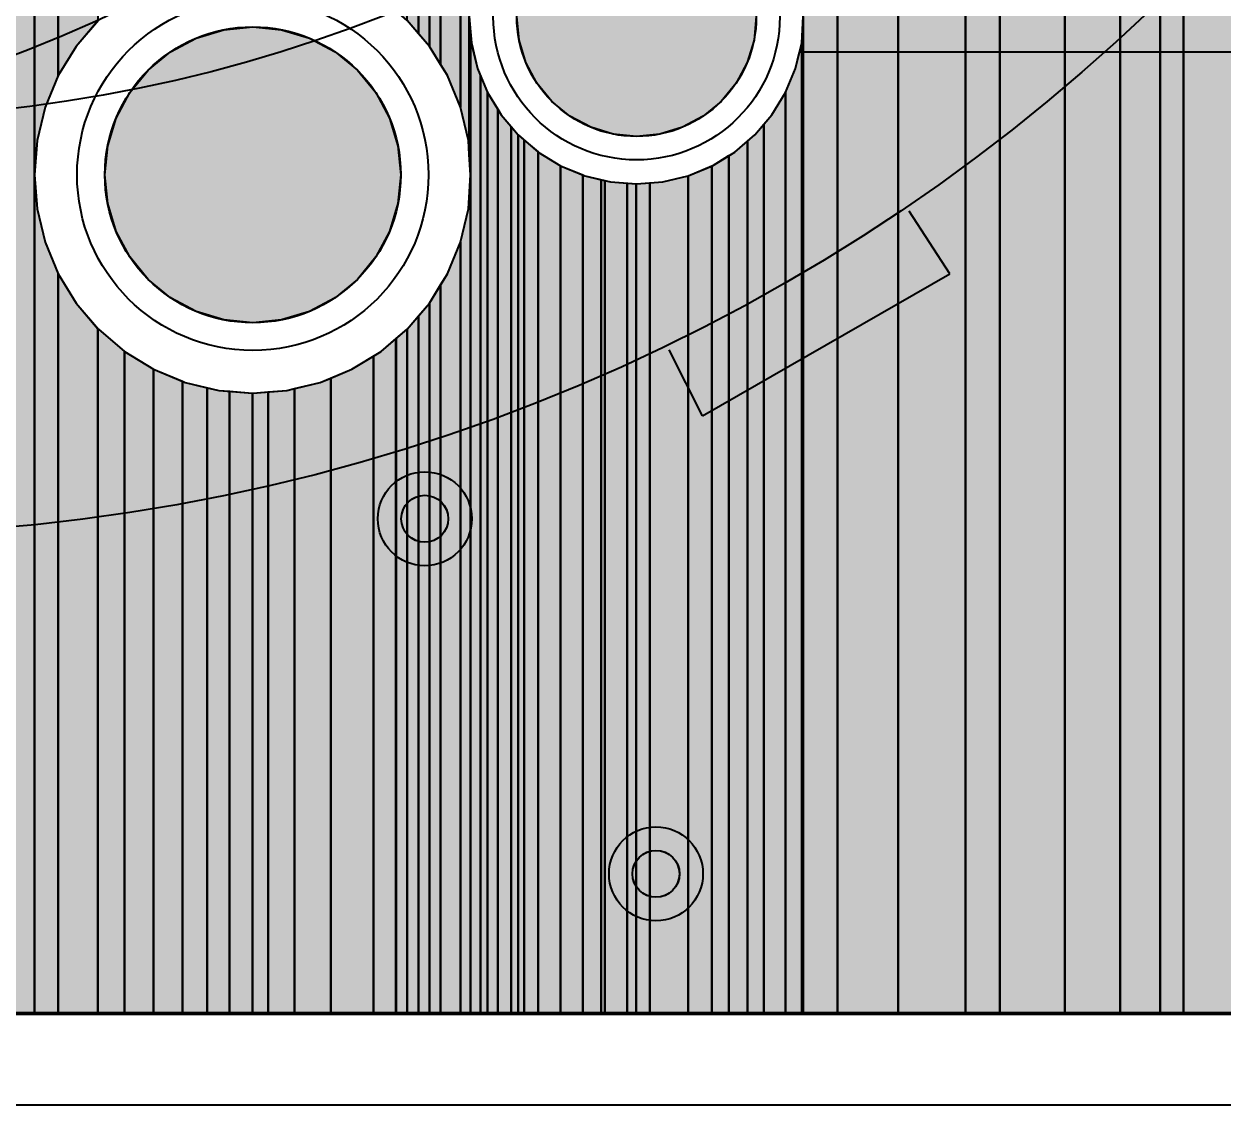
# Model space of a CAD drawing. Header units: millimetres. Extents: x 2 to 110, y 3 to 56.
# Drawn here: x 27.77 to 40.75, y 2.56 to 14.25 of the extents above; entities that cross this region are included whole.
import ezdxf

# ---------------------------------------------------------------- set-up
doc = ezdxf.new("R2010")
doc.units = ezdxf.units.MM
for name, color, linetype in [('bottom_copper', 7, 'Continuous'), ('bottom_silk', 7, 'Continuous'), ('drill_plated', 7, 'Continuous'), ('outline', 7, 'Continuous'), ('top_copper', 7, 'Continuous'), ('top_silk', 7, 'Continuous')]:
    doc.layers.add(name, color=color, linetype=linetype)

# ---------------------------------------------------------------- blocks, each defined once
blk = doc.blocks.new('Block36320')
at = {"layer": 'bottom_copper', "lineweight": 40}
for points in [[(2.862, 0), (1.985, 0), (1.985, 51.435), (2.862, 51.435), (2.862, 0)], [(1.985, 0), (1.734, 0), (1.734, 36.778), (1.876, 37.12), (1.963, 37.481), (1.985, 37.85), (1.985, 0)], [(1.734, 0), (1.3, 0), (1.3, 36.18), (1.541, 36.462), (1.734, 36.778), (1.734, 0)], [(1.3, 0), (0.703, 0), (0.703, 35.746), (1.019, 35.94), (1.3, 36.18), (1.3, 0)], [(0.703, 0), (0, 0), (0, 35.518), (0.36, 35.604), (0.703, 35.746), (0.703, 0)], [(0, 0), (-0.373, 0), (-0.373, 35.489), (-0.369, 35.489), (0, 35.518), (0, 0)]]:
    blk.add_hatch(color=7, dxfattribs=at).paths.add_polyline_path(points, flags=0)
at = {"layer": 'bottom_copper', "color": 7, "lineweight": 40}
for points in [[(2.862, 0), (1.985, 0), (1.985, 51.435), (2.862, 51.435), (2.862, 0)], [(1.985, 0), (1.734, 0), (1.734, 36.778), (1.876, 37.12), (1.963, 37.481), (1.985, 37.85), (1.985, 0)], [(1.734, 0), (1.3, 0), (1.3, 36.18), (1.541, 36.462), (1.734, 36.778), (1.734, 0)], [(1.3, 0), (0.703, 0), (0.703, 35.746), (1.019, 35.94), (1.3, 36.18), (1.3, 0)], [(0.703, 0), (0, 0), (0, 35.518), (0.36, 35.604), (0.703, 35.746), (0.703, 0)], [(0, 0), (-0.373, 0), (-0.373, 35.489), (-0.369, 35.489), (0, 35.518), (0, 0)]]:
    blk.add_lwpolyline(points, close=True, dxfattribs=at)
blk = doc.blocks.new('Block36907')
at = {"layer": 'bottom_copper', "lineweight": 40}
for points in [[(2.029, 0), (1.66, 0), (1.66, 36.282), (1.747, 36.18), (2.029, 35.94), (2.029, 0)], [(2.687, 0), (2.029, 0), (2.029, 35.94), (2.345, 35.746), (2.687, 35.604), (2.687, 0)], [(3.413, 0), (2.687, 0), (2.687, 35.604), (3.047, 35.518), (3.413, 35.489), (3.413, 0)], [(1.66, 0), (1.644, 0), (1.644, 10.507), (1.66, 10.79), (1.66, 0)], [(1.644, 0), (1.469, 0), (1.469, 9.969), (1.577, 10.231), (1.644, 10.507), (1.644, 0)], [(1.469, 0), (1.235, 0), (1.235, 9.627), (1.32, 9.727), (1.469, 9.969), (1.469, 0)], [(1.235, 0), (1.056, 0), (1.056, 9.442), (1.136, 9.511), (1.235, 9.627), (1.235, 0)], [(1.056, 0), (0.856, 0), (0.856, 9.287), (0.92, 9.326), (1.056, 9.442), (1.056, 0)], [(0.856, 0), (0.67, 0), (0.67, 9.175), (0.678, 9.178), (0.856, 9.287), (0.856, 0)], [(0.67, 0), (0.416, 0), (0.416, 9.07), (0.67, 9.175), (0.67, 0)], [(0, 0), (-0.146, 0), (-0.146, 8.981), (-0.143, 8.981), (0, 8.992), (0, 0)], [(0.416, 0), (0, 0), (0, 8.992), (0.14, 9.003), (0.416, 9.07), (0.416, 0)]]:
    blk.add_hatch(color=7, dxfattribs=at).paths.add_polyline_path(points, flags=0)
at = {"layer": 'bottom_copper', "color": 7, "lineweight": 40}
for points in [[(2.029, 0), (1.66, 0), (1.66, 36.282), (1.747, 36.18), (2.029, 35.94), (2.029, 0)], [(2.687, 0), (2.029, 0), (2.029, 35.94), (2.345, 35.746), (2.687, 35.604), (2.687, 0)], [(3.413, 0), (2.687, 0), (2.687, 35.604), (3.047, 35.518), (3.413, 35.489), (3.413, 0)], [(1.66, 0), (1.644, 0), (1.644, 10.507), (1.66, 10.79), (1.66, 0)], [(1.644, 0), (1.469, 0), (1.469, 9.969), (1.577, 10.231), (1.644, 10.507), (1.644, 0)], [(1.469, 0), (1.235, 0), (1.235, 9.627), (1.32, 9.727), (1.469, 9.969), (1.469, 0)], [(1.235, 0), (1.056, 0), (1.056, 9.442), (1.136, 9.511), (1.235, 9.627), (1.235, 0)], [(1.056, 0), (0.856, 0), (0.856, 9.287), (0.92, 9.326), (1.056, 9.442), (1.056, 0)], [(0.856, 0), (0.67, 0), (0.67, 9.175), (0.678, 9.178), (0.856, 9.287), (0.856, 0)], [(0.67, 0), (0.416, 0), (0.416, 9.07), (0.67, 9.175), (0.67, 0)], [(0, 0), (-0.146, 0), (-0.146, 8.981), (-0.143, 8.981), (0, 8.992), (0, 0)], [(0.416, 0), (0, 0), (0, 8.992), (0.14, 9.003), (0.416, 9.07), (0.416, 0)]]:
    blk.add_lwpolyline(points, close=True, dxfattribs=at)
blk = doc.blocks.new('Block37768')
at = {"layer": 'bottom_copper', "lineweight": 40}
for points in [[(0.576, 9.81), (0.434, 10.152), (0.241, 10.468), (0.241, 18.183), (0.361, 18.212), (0.576, 18.301), (0.576, 9.81)], [(0.671, 9.3), (0.663, 9.449), (0.576, 9.81), (0.576, 18.301), (0.586, 18.305), (0.671, 18.358), (0.671, 9.3)], [(0.241, 10.468), (0, 10.75), (0, 18.145), (0.123, 18.155), (0.241, 18.183), (0.241, 10.468)], [(0.684, 9.08), (0.671, 9.3), (0.671, 10.79), (0.684, 10.625), (0.684, 9.08)], [(0.794, 0), (0.684, 0), (0.684, 10.625), (0.694, 10.507), (0.76, 10.231), (0.794, 10.149), (0.794, 0)], [(0.979, 0), (0.794, 0), (0.794, 10.149), (0.869, 9.969), (0.979, 9.788), (0.979, 0)], [(1.123, 0), (0.979, 0), (0.979, 9.788), (1.017, 9.727), (1.123, 9.603), (1.123, 0)], [(1.265, 0), (1.123, 0), (1.123, 9.603), (1.201, 9.511), (1.265, 9.456), (1.265, 0)], [(1.415, 0), (1.265, 0), (1.265, 9.456), (1.415, 9.328), (1.415, 0)], [(1.659, 0), (1.415, 0), (1.415, 9.328), (1.417, 9.326), (1.659, 9.178), (1.659, 0)], [(1.9, 0), (1.659, 0), (1.659, 9.178), (1.9, 9.078), (1.9, 0)], [(0.684, 0), (0.576, 0), (0.576, 8.35), (0.663, 8.711), (0.684, 9.08), (0.684, 0)], [(2.137, 0), (1.9, 0), (1.9, 9.078), (1.921, 9.07), (2.137, 9.018), (2.137, 0)], [(2.38, 0), (2.137, 0), (2.137, 9.018), (2.197, 9.003), (2.38, 8.989), (2.38, 0)], [(2.477, 0), (2.38, 0), (2.38, 8.989), (2.477, 8.981), (2.477, 0)], [(0.576, 0), (0.241, 0), (0.241, 7.692), (0.434, 8.008), (0.576, 8.35), (0.576, 0)], [(0.241, 0), (0, 0), (0, 7.41), (0.241, 7.692), (0.241, 0)], [(0, 0), (-0.122, 0), (-0.122, 7.306), (0, 7.41), (0, 0)]]:
    blk.add_hatch(color=7, dxfattribs=at).paths.add_polyline_path(points, flags=0)
at = {"layer": 'bottom_copper', "color": 7, "lineweight": 40}
for points in [[(0.576, 9.81), (0.434, 10.152), (0.241, 10.468), (0.241, 18.183), (0.361, 18.212), (0.576, 18.301), (0.576, 9.81)], [(0.671, 9.3), (0.663, 9.449), (0.576, 9.81), (0.576, 18.301), (0.586, 18.305), (0.671, 18.358), (0.671, 9.3)], [(0.241, 10.468), (0, 10.75), (0, 18.145), (0.123, 18.155), (0.241, 18.183), (0.241, 10.468)], [(0.684, 9.08), (0.671, 9.3), (0.671, 10.79), (0.684, 10.625), (0.684, 9.08)], [(0.794, 0), (0.684, 0), (0.684, 10.625), (0.694, 10.507), (0.76, 10.231), (0.794, 10.149), (0.794, 0)], [(0.979, 0), (0.794, 0), (0.794, 10.149), (0.869, 9.969), (0.979, 9.788), (0.979, 0)], [(1.123, 0), (0.979, 0), (0.979, 9.788), (1.017, 9.727), (1.123, 9.603), (1.123, 0)], [(1.265, 0), (1.123, 0), (1.123, 9.603), (1.201, 9.511), (1.265, 9.456), (1.265, 0)], [(1.415, 0), (1.265, 0), (1.265, 9.456), (1.415, 9.328), (1.415, 0)], [(1.659, 0), (1.415, 0), (1.415, 9.328), (1.417, 9.326), (1.659, 9.178), (1.659, 0)], [(1.9, 0), (1.659, 0), (1.659, 9.178), (1.9, 9.078), (1.9, 0)], [(0.684, 0), (0.576, 0), (0.576, 8.35), (0.663, 8.711), (0.684, 9.08), (0.684, 0)], [(2.137, 0), (1.9, 0), (1.9, 9.078), (1.921, 9.07), (2.137, 9.018), (2.137, 0)], [(2.38, 0), (2.137, 0), (2.137, 9.018), (2.197, 9.003), (2.38, 8.989), (2.38, 0)], [(2.477, 0), (2.38, 0), (2.38, 8.989), (2.477, 8.981), (2.477, 0)], [(0.576, 0), (0.241, 0), (0.241, 7.692), (0.434, 8.008), (0.576, 8.35), (0.576, 0)], [(0.241, 0), (0, 0), (0, 7.41), (0.241, 7.692), (0.241, 0)], [(0, 0), (-0.122, 0), (-0.122, 7.306), (0, 7.41), (0, 0)]]:
    blk.add_lwpolyline(points, close=True, dxfattribs=at)
blk = doc.blocks.new('Block38688')
at = {"layer": 'bottom_copper', "lineweight": 40}
for points in [[(5.764, 0), (5.538, 0), (5.538, 23.95), (5.764, 23.856), (5.764, 0)], [(6.021, 10.152), (5.879, 9.81), (5.793, 9.449), (5.764, 9.08), (5.764, 23.856), (5.83, 23.829), (6.021, 23.783), (6.021, 10.152)], [(6.448, 10.741), (6.215, 10.468), (6.021, 10.152), (6.021, 23.783), (6.137, 23.756), (6.448, 23.731), (6.448, 10.741)], [(6.021, 0), (5.764, 0), (5.764, 9.08), (5.793, 8.711), (5.879, 8.35), (6.021, 8.008), (6.021, 0)], [(6.448, 0), (6.021, 0), (6.021, 8.008), (6.215, 7.692), (6.448, 7.419), (6.448, 0)]]:
    blk.add_hatch(color=7, dxfattribs=at).paths.add_polyline_path(points, flags=0)
at = {"layer": 'bottom_copper', "color": 7, "lineweight": 40}
for points in [[(5.764, 0), (5.538, 0), (5.538, 23.95), (5.764, 23.856), (5.764, 0)], [(6.021, 10.152), (5.879, 9.81), (5.793, 9.449), (5.764, 9.08), (5.764, 23.856), (5.83, 23.829), (6.021, 23.783), (6.021, 10.152)], [(6.448, 10.741), (6.215, 10.468), (6.021, 10.152), (6.021, 23.783), (6.137, 23.756), (6.448, 23.731), (6.448, 10.741)], [(6.021, 0), (5.764, 0), (5.764, 9.08), (5.793, 8.711), (5.879, 8.35), (6.021, 8.008), (6.021, 0)], [(6.448, 0), (6.021, 0), (6.021, 8.008), (6.215, 7.692), (6.448, 7.419), (6.448, 0)]]:
    blk.add_lwpolyline(points, close=True, dxfattribs=at)
blk = doc.blocks.new('Block116979')
at = {"layer": 'top_copper', "lineweight": 40}
for points in [[(0, 0), (-5.4953, 0), (-5.4953, 10.393), (0, 10.393), (0, 0)], [(0.1459, 6.4393), (0.0833, 6.337), (0.0374, 6.2262), (0.0094, 6.1096), (0, 5.99), (0, 10.393), (0.1459, 10.393), (0.1459, 6.4393)], [(0.4173, 6.671), (0.315, 6.6084), (0.2238, 6.5305), (0.1459, 6.4393), (0.1459, 10.393), (0.4173, 10.393), (0.4173, 6.671)], [(0.6447, 6.7449), (0.5281, 6.7169), (0.4173, 6.671), (0.4173, 10.393), (0.6447, 10.393), (0.6447, 6.7449)], [(0.8839, 6.7449), (0.7643, 6.7544), (0.6447, 6.7449), (0.6447, 10.393), (0.8839, 10.393), (0.8839, 6.7449)], [(1.1113, 6.671), (1.0005, 6.7169), (0.8839, 6.7449), (0.8839, 10.393), (1.1113, 10.393), (1.1113, 6.671)], [(1.3237, 6.5083), (1.3048, 6.5305), (1.2136, 6.6084), (1.1113, 6.671), (1.1113, 10.393), (1.3237, 10.393), (1.3237, 6.5083)], [(1.4287, 6.8699), (1.3983, 6.844), (1.3724, 6.8136), (1.3515, 6.7795), (1.3362, 6.7425), (1.3268, 6.7037), (1.3237, 6.6638), (1.3237, 10.393), (1.4287, 10.393), (1.4287, 6.8699)], [(1.5785, 6.9186), (1.5387, 6.9155), (1.4998, 6.9061), (1.4628, 6.8908), (1.4287, 6.8699), (1.4287, 10.393), (1.5785, 10.393), (1.5785, 6.9186)], [(1.5884, 6.9178), (1.5785, 6.9186), (1.5785, 10.393), (1.5884, 10.393), (1.5884, 6.9178)], [(1.9258, 6.9178), (1.5884, 6.9178), (1.5884, 10.393), (1.9258, 10.393), (1.9258, 6.9178)], [(1.3245, 6.5074), (1.3237, 6.5083), (1.3237, 6.6638), (1.3245, 6.6538), (1.3245, 6.5074)], [(0.1459, 0), (0, 0), (0, 5.99), (0.0094, 5.8704), (0.0374, 5.7538), (0.0833, 5.643), (0.1459, 5.5407), (0.1459, 0)], [(0.4173, 0), (0.1459, 0), (0.1459, 5.5407), (0.2238, 5.4495), (0.315, 5.3716), (0.4173, 5.309), (0.4173, 0)], [(1.3237, 0), (1.1113, 0), (1.1113, 5.309), (1.2136, 5.3716), (1.3048, 5.4495), (1.3237, 5.4717), (1.3237, 0)], [(1.3245, 5.1742), (1.3237, 5.1642), (1.3237, 5.4717), (1.3245, 5.4726), (1.3245, 5.1742)], [(0.6447, 0), (0.4173, 0), (0.4173, 5.309), (0.5281, 5.2631), (0.6447, 5.2351), (0.6447, 0)], [(0.8839, 0), (0.6447, 0), (0.6447, 5.2351), (0.7643, 5.2257), (0.8839, 5.2351), (0.8839, 0)], [(1.1113, 0), (0.8839, 0), (0.8839, 5.2351), (1.0005, 5.2631), (1.1113, 5.309), (1.1113, 0)], [(1.4287, 0), (1.3237, 0), (1.3237, 5.1642), (1.3268, 5.1243), (1.3362, 5.0855), (1.3515, 5.0485), (1.3724, 5.0144), (1.3983, 4.984), (1.4287, 4.9581), (1.4287, 0)], [(1.5785, 0), (1.4287, 0), (1.4287, 4.9581), (1.4628, 4.9372), (1.4998, 4.9219), (1.5386, 4.9125), (1.5785, 4.9094), (1.5785, 0)], [(1.9258, 0), (1.5785, 0), (1.5785, 4.9094), (1.5884, 4.9102), (1.9258, 4.9102), (1.9258, 0)]]:
    blk.add_hatch(color=7, dxfattribs=at).paths.add_polyline_path(points, flags=0)
at = {"layer": 'top_copper', "color": 7, "lineweight": 40}
for points in [[(0, 0), (-5.4953, 0), (-5.4953, 10.393), (0, 10.393), (0, 0)], [(0.1459, 6.4393), (0.0833, 6.337), (0.0374, 6.2262), (0.0094, 6.1096), (0, 5.99), (0, 10.393), (0.1459, 10.393), (0.1459, 6.4393)], [(0.4173, 6.671), (0.315, 6.6084), (0.2238, 6.5305), (0.1459, 6.4393), (0.1459, 10.393), (0.4173, 10.393), (0.4173, 6.671)], [(0.6447, 6.7449), (0.5281, 6.7169), (0.4173, 6.671), (0.4173, 10.393), (0.6447, 10.393), (0.6447, 6.7449)], [(0.8839, 6.7449), (0.7643, 6.7544), (0.6447, 6.7449), (0.6447, 10.393), (0.8839, 10.393), (0.8839, 6.7449)], [(1.1113, 6.671), (1.0005, 6.7169), (0.8839, 6.7449), (0.8839, 10.393), (1.1113, 10.393), (1.1113, 6.671)], [(1.3237, 6.5083), (1.3048, 6.5305), (1.2136, 6.6084), (1.1113, 6.671), (1.1113, 10.393), (1.3237, 10.393), (1.3237, 6.5083)], [(1.4287, 6.8699), (1.3983, 6.844), (1.3724, 6.8136), (1.3515, 6.7795), (1.3362, 6.7425), (1.3268, 6.7037), (1.3237, 6.6638), (1.3237, 10.393), (1.4287, 10.393), (1.4287, 6.8699)], [(1.5785, 6.9186), (1.5387, 6.9155), (1.4998, 6.9061), (1.4628, 6.8908), (1.4287, 6.8699), (1.4287, 10.393), (1.5785, 10.393), (1.5785, 6.9186)], [(1.5884, 6.9178), (1.5785, 6.9186), (1.5785, 10.393), (1.5884, 10.393), (1.5884, 6.9178)], [(1.9258, 6.9178), (1.5884, 6.9178), (1.5884, 10.393), (1.9258, 10.393), (1.9258, 6.9178)], [(1.3245, 6.5074), (1.3237, 6.5083), (1.3237, 6.6638), (1.3245, 6.6538), (1.3245, 6.5074)], [(0.1459, 0), (0, 0), (0, 5.99), (0.0094, 5.8704), (0.0374, 5.7538), (0.0833, 5.643), (0.1459, 5.5407), (0.1459, 0)], [(0.4173, 0), (0.1459, 0), (0.1459, 5.5407), (0.2238, 5.4495), (0.315, 5.3716), (0.4173, 5.309), (0.4173, 0)], [(1.3237, 0), (1.1113, 0), (1.1113, 5.309), (1.2136, 5.3716), (1.3048, 5.4495), (1.3237, 5.4717), (1.3237, 0)], [(1.3245, 5.1742), (1.3237, 5.1642), (1.3237, 5.4717), (1.3245, 5.4726), (1.3245, 5.1742)], [(0.6447, 0), (0.4173, 0), (0.4173, 5.309), (0.5281, 5.2631), (0.6447, 5.2351), (0.6447, 0)], [(0.8839, 0), (0.6447, 0), (0.6447, 5.2351), (0.7643, 5.2257), (0.8839, 5.2351), (0.8839, 0)], [(1.1113, 0), (0.8839, 0), (0.8839, 5.2351), (1.0005, 5.2631), (1.1113, 5.309), (1.1113, 0)], [(1.4287, 0), (1.3237, 0), (1.3237, 5.1642), (1.3268, 5.1243), (1.3362, 5.0855), (1.3515, 5.0485), (1.3724, 5.0144), (1.3983, 4.984), (1.4287, 4.9581), (1.4287, 0)], [(1.5785, 0), (1.4287, 0), (1.4287, 4.9581), (1.4628, 4.9372), (1.4998, 4.9219), (1.5386, 4.9125), (1.5785, 4.9094), (1.5785, 0)], [(1.9258, 0), (1.5785, 0), (1.5785, 4.9094), (1.5884, 4.9102), (1.9258, 4.9102), (1.9258, 0)]]:
    blk.add_lwpolyline(points, close=True, dxfattribs=at)
blk = doc.blocks.new('Block118009')
at = {"layer": 'top_copper', "lineweight": 40}
for points in [[(2.176, 9.284), (2.167, 9.433), (2.081, 9.794), (2.081, 18.285), (2.09, 18.289), (2.176, 18.342), (2.176, 9.284)], [(1.865, 10.256), (1.745, 10.452), (1.628, 10.589), (1.628, 18.139), (1.865, 18.196), (1.865, 10.256)], [(2.081, 9.794), (1.939, 10.136), (1.865, 10.256), (1.865, 18.196), (2.081, 18.285), (2.081, 9.794)], [(1.628, 10.589), (1.504, 10.734), (1.385, 10.836), (1.385, 18.12), (1.628, 18.139), (1.628, 10.589)], [(2.189, 9.064), (2.176, 9.284), (2.176, 10.774), (2.189, 10.609), (2.189, 9.064)], [(2.373, 0), (2.189, 0), (2.189, 10.609), (2.198, 10.491), (2.264, 10.215), (2.373, 9.953), (2.373, 0)], [(7.541, 0), (3.604, 0), (3.604, 9.011), (3.702, 8.987), (3.985, 8.965), (4.268, 8.987), (4.544, 9.054), (4.806, 9.162), (5.048, 9.31), (5.264, 9.495), (5.448, 9.711), (5.597, 9.953), (5.705, 10.215), (5.748, 10.393), (7.541, 10.393), (7.541, 0)], [(2.706, 0), (2.373, 0), (2.373, 9.953), (2.521, 9.711), (2.706, 9.495), (2.706, 0)], [(3.163, 0), (2.706, 0), (2.706, 9.495), (2.922, 9.31), (3.163, 9.162), (3.163, 0)], [(3.604, 0), (3.163, 0), (3.163, 9.162), (3.426, 9.054), (3.604, 9.011), (3.604, 0)], [(2.189, 0), (2.081, 0), (2.081, 8.334), (2.167, 8.695), (2.189, 9.064), (2.189, 0)], [(2.081, 0), (1.865, 0), (1.865, 7.872), (1.939, 7.992), (2.081, 8.334), (2.081, 0)], [(1.865, 0), (1.628, 0), (1.628, 7.539), (1.745, 7.676), (1.865, 7.872), (1.865, 0)], [(1.628, 0), (1.385, 0), (1.385, 7.292), (1.504, 7.394), (1.628, 7.539), (1.628, 0)], [(1.385, 0), (1.142, 0), (1.142, 7.104), (1.223, 7.154), (1.385, 7.292), (1.385, 0)], [(1.142, 0), (0.679, 0), (0.679, 6.866), (0.907, 6.96), (1.142, 7.104), (1.142, 0)], [(0.286, 0), (0, 0), (0, 6.716), (0.204, 6.732), (0.286, 6.751), (0.286, 0)], [(0.679, 0), (0.286, 0), (0.286, 6.751), (0.565, 6.818), (0.679, 6.866), (0.679, 0)], [(0, 0), (-0.169, 0), (-0.169, 6.703), (-0.165, 6.703), (0, 6.716), (0, 0)]]:
    blk.add_hatch(color=7, dxfattribs=at).paths.add_polyline_path(points, flags=0)
at = {"layer": 'top_copper', "color": 7, "lineweight": 40}
for points in [[(2.176, 9.284), (2.167, 9.433), (2.081, 9.794), (2.081, 18.285), (2.09, 18.289), (2.176, 18.342), (2.176, 9.284)], [(1.865, 10.256), (1.745, 10.452), (1.628, 10.589), (1.628, 18.139), (1.865, 18.196), (1.865, 10.256)], [(2.081, 9.794), (1.939, 10.136), (1.865, 10.256), (1.865, 18.196), (2.081, 18.285), (2.081, 9.794)], [(1.628, 10.589), (1.504, 10.734), (1.385, 10.836), (1.385, 18.12), (1.628, 18.139), (1.628, 10.589)], [(2.189, 9.064), (2.176, 9.284), (2.176, 10.774), (2.189, 10.609), (2.189, 9.064)], [(2.373, 0), (2.189, 0), (2.189, 10.609), (2.198, 10.491), (2.264, 10.215), (2.373, 9.953), (2.373, 0)], [(7.541, 0), (3.604, 0), (3.604, 9.011), (3.702, 8.987), (3.985, 8.965), (4.268, 8.987), (4.544, 9.054), (4.806, 9.162), (5.048, 9.31), (5.264, 9.495), (5.448, 9.711), (5.597, 9.953), (5.705, 10.215), (5.748, 10.393), (7.541, 10.393), (7.541, 0)], [(2.706, 0), (2.373, 0), (2.373, 9.953), (2.521, 9.711), (2.706, 9.495), (2.706, 0)], [(3.163, 0), (2.706, 0), (2.706, 9.495), (2.922, 9.31), (3.163, 9.162), (3.163, 0)], [(3.604, 0), (3.163, 0), (3.163, 9.162), (3.426, 9.054), (3.604, 9.011), (3.604, 0)], [(2.189, 0), (2.081, 0), (2.081, 8.334), (2.167, 8.695), (2.189, 9.064), (2.189, 0)], [(2.081, 0), (1.865, 0), (1.865, 7.872), (1.939, 7.992), (2.081, 8.334), (2.081, 0)], [(1.865, 0), (1.628, 0), (1.628, 7.539), (1.745, 7.676), (1.865, 7.872), (1.865, 0)], [(1.628, 0), (1.385, 0), (1.385, 7.292), (1.504, 7.394), (1.628, 7.539), (1.628, 0)], [(1.385, 0), (1.142, 0), (1.142, 7.104), (1.223, 7.154), (1.385, 7.292), (1.385, 0)], [(1.142, 0), (0.679, 0), (0.679, 6.866), (0.907, 6.96), (1.142, 7.104), (1.142, 0)], [(0.286, 0), (0, 0), (0, 6.716), (0.204, 6.732), (0.286, 6.751), (0.286, 0)], [(0.679, 0), (0.286, 0), (0.286, 6.751), (0.565, 6.818), (0.679, 6.866), (0.679, 0)], [(0, 0), (-0.169, 0), (-0.169, 6.703), (-0.165, 6.703), (0, 6.716), (0, 0)]]:
    blk.add_lwpolyline(points, close=True, dxfattribs=at)
blk = doc.blocks.new('Block120121')
at = {"layer": 'top_copper', "lineweight": 40}
for points in [[(10.346, 0), (10.12, 0), (10.12, 19.293), (10.346, 19.293), (10.346, 0)], [(10.603, 10.136), (10.461, 9.794), (10.375, 9.433), (10.346, 9.064), (10.346, 19.293), (10.603, 19.293), (10.603, 10.136)], [(11.033, 10.729), (10.797, 10.452), (10.603, 10.136), (10.603, 19.293), (11.033, 19.293), (11.033, 10.729)], [(10.603, 0), (10.346, 0), (10.346, 9.064), (10.375, 8.695), (10.461, 8.334), (10.603, 7.992), (10.603, 0)], [(11.033, 0), (10.603, 0), (10.603, 7.992), (10.797, 7.676), (11.033, 7.399), (11.033, 0)], [(11.319, 0), (11.033, 0), (11.033, 7.399), (11.037, 7.394), (11.319, 7.154), (11.319, 0)], [(11.635, 0), (11.319, 0), (11.319, 7.154), (11.635, 6.96), (11.635, 0)], [(11.946, 0), (11.635, 0), (11.635, 6.96), (11.946, 6.831), (11.946, 0)], [(12.215, 0), (11.946, 0), (11.946, 6.831), (11.977, 6.818), (12.215, 6.761), (12.215, 0)], [(12.455, 0), (12.215, 0), (12.215, 6.761), (12.338, 6.732), (12.455, 6.723), (12.455, 0)], [(12.703, 0), (12.455, 0), (12.455, 6.723), (12.703, 6.703), (12.703, 0)]]:
    blk.add_hatch(color=7, dxfattribs=at).paths.add_polyline_path(points, flags=0)
at = {"layer": 'top_copper', "color": 7, "lineweight": 40}
for points in [[(10.346, 0), (10.12, 0), (10.12, 19.293), (10.346, 19.293), (10.346, 0)], [(10.603, 10.136), (10.461, 9.794), (10.375, 9.433), (10.346, 9.064), (10.346, 19.293), (10.603, 19.293), (10.603, 10.136)], [(11.033, 10.729), (10.797, 10.452), (10.603, 10.136), (10.603, 19.293), (11.033, 19.293), (11.033, 10.729)], [(10.603, 0), (10.346, 0), (10.346, 9.064), (10.375, 8.695), (10.461, 8.334), (10.603, 7.992), (10.603, 0)], [(11.033, 0), (10.603, 0), (10.603, 7.992), (10.797, 7.676), (11.033, 7.399), (11.033, 0)], [(11.319, 0), (11.033, 0), (11.033, 7.399), (11.037, 7.394), (11.319, 7.154), (11.319, 0)], [(11.635, 0), (11.319, 0), (11.319, 7.154), (11.635, 6.96), (11.635, 0)], [(11.946, 0), (11.635, 0), (11.635, 6.96), (11.946, 6.831), (11.946, 0)], [(12.215, 0), (11.946, 0), (11.946, 6.831), (11.977, 6.818), (12.215, 6.761), (12.215, 0)], [(12.455, 0), (12.215, 0), (12.215, 6.761), (12.338, 6.732), (12.455, 6.723), (12.455, 0)], [(12.703, 0), (12.455, 0), (12.455, 6.723), (12.703, 6.703), (12.703, 0)]]:
    blk.add_lwpolyline(points, close=True, dxfattribs=at)

msp = doc.modelspace()

# ---------------------------------------------------------------- hatches: boundary and pattern name
at = {"layer": 'bottom_copper', "lineweight": 40}
for points in [[(35.665, 14.075), (35.591, 13.832), (35.471, 13.608), (35.31, 13.412), (35.114, 13.251), (34.89, 13.131), (34.647, 13.057), (34.394, 13.033), (34.141, 13.057), (33.898, 13.131), (33.674, 13.251), (33.478, 13.412), (33.317, 13.608), (33.197, 13.832), (33.123, 14.075), (33.099, 14.328), (33.123, 14.581), (33.197, 14.824), (33.317, 15.048), (33.478, 15.244), (33.674, 15.405), (33.898, 15.525), (34.141, 15.599), (34.394, 15.623), (34.647, 15.599), (34.89, 15.525), (35.114, 15.405), (35.31, 15.244), (35.471, 15.048), (35.591, 14.824), (35.665, 14.581), (35.689, 14.328), (35.665, 14.075)], [(31.813, 12.306), (31.722, 12.006), (31.574, 11.729), (31.375, 11.487), (31.133, 11.288), (30.856, 11.14), (30.556, 11.049), (30.244, 11.018), (29.932, 11.049), (29.632, 11.14), (29.355, 11.288), (29.113, 11.487), (28.914, 11.729), (28.766, 12.006), (28.675, 12.306), (28.644, 12.618), (28.675, 12.93), (28.766, 13.23), (28.914, 13.507), (29.113, 13.749), (29.355, 13.948), (29.632, 14.096), (29.932, 14.187), (30.244, 14.218), (30.556, 14.187), (30.856, 14.096), (31.133, 13.948), (31.375, 13.749), (31.574, 13.507), (31.722, 13.23), (31.813, 12.93), (31.844, 12.618), (31.813, 12.306)], [(31.792, 3.538), (28.567, 3.538), (28.567, 10.957), (28.574, 10.948), (28.856, 10.708), (29.172, 10.514), (29.514, 10.372), (29.875, 10.286), (30.244, 10.257), (30.613, 10.286), (30.974, 10.372), (31.316, 10.514), (31.632, 10.708), (31.792, 10.844), (31.792, 3.538)], [(32.353, 8.848), (32.339, 8.801), (32.315, 8.757), (32.284, 8.718), (32.245, 8.687), (32.201, 8.663), (32.154, 8.649), (32.104, 8.644), (32.054, 8.649), (32.007, 8.663), (31.963, 8.687), (31.924, 8.718), (31.893, 8.757), (31.869, 8.801), (31.855, 8.848), (31.85, 8.898), (31.855, 8.948), (31.869, 8.995), (31.893, 9.039), (31.924, 9.078), (31.963, 9.109), (32.007, 9.133), (32.054, 9.147), (32.104, 9.152), (32.154, 9.147), (32.201, 9.133), (32.245, 9.109), (32.284, 9.078), (32.315, 9.039), (32.339, 8.995), (32.353, 8.948), (32.358, 8.898), (32.353, 8.848)], [(34.853, 5.008), (34.839, 4.961), (34.815, 4.917), (34.784, 4.878), (34.745, 4.847), (34.701, 4.823), (34.654, 4.809), (34.604, 4.804), (34.554, 4.809), (34.507, 4.823), (34.463, 4.847), (34.424, 4.878), (34.393, 4.917), (34.369, 4.961), (34.355, 5.008), (34.35, 5.058), (34.355, 5.108), (34.369, 5.155), (34.393, 5.199), (34.424, 5.238), (34.463, 5.269), (34.507, 5.293), (34.554, 5.307), (34.604, 5.312), (34.654, 5.307), (34.701, 5.293), (34.745, 5.269), (34.784, 5.238), (34.815, 5.199), (34.839, 5.155), (34.853, 5.108), (34.858, 5.058), (34.853, 5.008)]]:
    msp.add_hatch(color=7, dxfattribs=at).paths.add_polyline_path(points, flags=0)
at = {"layer": 'drill_plated', "lineweight": 40}
for points in [[(35.665, 14.075), (35.591, 13.832), (35.471, 13.608), (35.31, 13.412), (35.114, 13.251), (34.89, 13.131), (34.647, 13.057), (34.394, 13.033), (34.141, 13.057), (33.898, 13.131), (33.674, 13.251), (33.478, 13.412), (33.317, 13.608), (33.197, 13.832), (33.123, 14.075), (33.099, 14.328), (33.123, 14.581), (33.197, 14.824), (33.317, 15.048), (33.478, 15.244), (33.674, 15.405), (33.898, 15.525), (34.141, 15.599), (34.394, 15.623), (34.647, 15.599), (34.89, 15.525), (35.114, 15.405), (35.31, 15.244), (35.471, 15.048), (35.591, 14.824), (35.665, 14.581), (35.689, 14.328), (35.665, 14.075)], [(31.813, 12.306), (31.722, 12.006), (31.574, 11.729), (31.375, 11.487), (31.133, 11.288), (30.856, 11.14), (30.556, 11.049), (30.244, 11.018), (29.932, 11.049), (29.632, 11.14), (29.355, 11.288), (29.113, 11.487), (28.914, 11.729), (28.766, 12.006), (28.675, 12.306), (28.644, 12.618), (28.675, 12.93), (28.766, 13.23), (28.914, 13.507), (29.113, 13.749), (29.355, 13.948), (29.632, 14.096), (29.932, 14.187), (30.244, 14.218), (30.556, 14.187), (30.856, 14.096), (31.133, 13.948), (31.375, 13.749), (31.574, 13.507), (31.722, 13.23), (31.813, 12.93), (31.844, 12.618), (31.813, 12.306)], [(32.353, 8.848), (32.339, 8.801), (32.315, 8.757), (32.284, 8.718), (32.245, 8.687), (32.201, 8.663), (32.154, 8.649), (32.104, 8.644), (32.054, 8.649), (32.007, 8.663), (31.963, 8.687), (31.924, 8.718), (31.893, 8.757), (31.869, 8.801), (31.855, 8.848), (31.85, 8.898), (31.855, 8.948), (31.869, 8.995), (31.893, 9.039), (31.924, 9.078), (31.963, 9.109), (32.007, 9.133), (32.054, 9.147), (32.104, 9.152), (32.154, 9.147), (32.201, 9.133), (32.245, 9.109), (32.284, 9.078), (32.315, 9.039), (32.339, 8.995), (32.353, 8.948), (32.358, 8.898), (32.353, 8.848)], [(34.853, 5.008), (34.839, 4.961), (34.815, 4.917), (34.784, 4.878), (34.745, 4.847), (34.701, 4.823), (34.654, 4.809), (34.604, 4.804), (34.554, 4.809), (34.507, 4.823), (34.463, 4.847), (34.424, 4.878), (34.393, 4.917), (34.369, 4.961), (34.355, 5.008), (34.35, 5.058), (34.355, 5.108), (34.369, 5.155), (34.393, 5.199), (34.424, 5.238), (34.463, 5.269), (34.507, 5.293), (34.554, 5.307), (34.604, 5.312), (34.654, 5.307), (34.701, 5.293), (34.745, 5.269), (34.784, 5.238), (34.815, 5.199), (34.839, 5.155), (34.853, 5.108), (34.858, 5.058), (34.853, 5.008)]]:
    msp.add_hatch(color=7, dxfattribs=at).paths.add_polyline_path(points, flags=0)
at = {"layer": 'top_copper', "lineweight": 40}
for points in [[(35.665, 14.075), (35.591, 13.832), (35.471, 13.608), (35.31, 13.412), (35.114, 13.251), (34.89, 13.131), (34.647, 13.057), (34.394, 13.033), (34.141, 13.057), (33.898, 13.131), (33.674, 13.251), (33.478, 13.412), (33.317, 13.608), (33.197, 13.832), (33.123, 14.075), (33.099, 14.328), (33.123, 14.581), (33.197, 14.824), (33.317, 15.048), (33.478, 15.244), (33.674, 15.405), (33.898, 15.525), (34.141, 15.599), (34.394, 15.623), (34.647, 15.599), (34.89, 15.525), (35.114, 15.405), (35.31, 15.244), (35.471, 15.048), (35.591, 14.824), (35.665, 14.581), (35.689, 14.328), (35.665, 14.075)], [(31.813, 12.306), (31.722, 12.006), (31.574, 11.729), (31.375, 11.487), (31.133, 11.288), (30.856, 11.14), (30.556, 11.049), (30.244, 11.018), (29.932, 11.049), (29.632, 11.14), (29.355, 11.288), (29.113, 11.487), (28.914, 11.729), (28.766, 12.006), (28.675, 12.306), (28.644, 12.618), (28.675, 12.93), (28.766, 13.23), (28.914, 13.507), (29.113, 13.749), (29.355, 13.948), (29.632, 14.096), (29.932, 14.187), (30.244, 14.218), (30.556, 14.187), (30.856, 14.096), (31.133, 13.948), (31.375, 13.749), (31.574, 13.507), (31.722, 13.23), (31.813, 12.93), (31.844, 12.618), (31.813, 12.306)], [(32.353, 8.848), (32.339, 8.801), (32.315, 8.757), (32.284, 8.718), (32.245, 8.687), (32.201, 8.663), (32.154, 8.649), (32.104, 8.644), (32.054, 8.649), (32.007, 8.663), (31.963, 8.687), (31.924, 8.718), (31.893, 8.757), (31.869, 8.801), (31.855, 8.848), (31.85, 8.898), (31.855, 8.948), (31.869, 8.995), (31.893, 9.039), (31.924, 9.078), (31.963, 9.109), (32.007, 9.133), (32.054, 9.147), (32.104, 9.152), (32.154, 9.147), (32.201, 9.133), (32.245, 9.109), (32.284, 9.078), (32.315, 9.039), (32.339, 8.995), (32.353, 8.948), (32.358, 8.898), (32.353, 8.848)], [(34.853, 5.008), (34.839, 4.961), (34.815, 4.917), (34.784, 4.878), (34.745, 4.847), (34.701, 4.823), (34.654, 4.809), (34.604, 4.804), (34.554, 4.809), (34.507, 4.823), (34.463, 4.847), (34.424, 4.878), (34.393, 4.917), (34.369, 4.961), (34.355, 5.008), (34.35, 5.058), (34.355, 5.108), (34.369, 5.155), (34.393, 5.199), (34.424, 5.238), (34.463, 5.269), (34.507, 5.293), (34.554, 5.307), (34.604, 5.312), (34.654, 5.307), (34.701, 5.293), (34.745, 5.269), (34.784, 5.238), (34.815, 5.199), (34.839, 5.155), (34.853, 5.108), (34.858, 5.058), (34.853, 5.008)]]:
    msp.add_hatch(color=7, dxfattribs=at).paths.add_polyline_path(points, flags=0)

# ---------------------------------------------------------------- linework, layer by layer
at = {"layer": 'bottom_copper', "color": 7, "lineweight": 40}
for p, q in [((37.95, 3.538), (37.95, 39.027)), ((37.95, 39.027), (37.95, 3.538)), ((28.567, 14.279), (28.334, 14.006)), ((32.154, 14.006), (31.914, 14.288)), ((32.585, 14.328), (32.607, 14.045)), ((36.181, 14.045), (36.197, 14.328)), ((32.607, 14.045), (32.674, 13.769)), ((36.114, 13.769), (36.181, 14.045)), ((28.334, 14.006), (28.14, 13.69)), ((32.348, 13.69), (32.154, 14.006)), ((32.674, 13.769), (32.782, 13.507)), ((36.006, 13.507), (36.114, 13.769)), ((28.14, 13.69), (27.998, 13.348)), ((32.49, 13.348), (32.348, 13.69)), ((32.782, 13.507), (32.931, 13.265)), ((35.858, 13.265), (36.006, 13.507)), ((27.998, 13.348), (27.912, 12.987)), ((32.576, 12.987), (32.49, 13.348)), ((32.931, 13.265), (33.115, 13.049)), ((35.673, 13.049), (35.858, 13.265)), ((27.912, 12.987), (27.883, 12.618)), ((32.598, 12.618), (32.576, 12.987)), ((33.115, 13.049), (33.331, 12.864)), ((35.457, 12.864), (35.673, 13.049)), ((33.331, 12.864), (33.573, 12.716)), ((35.215, 12.716), (35.457, 12.864)), ((27.883, 12.618), (27.912, 12.249)), ((32.576, 12.249), (32.598, 12.618)), ((33.573, 12.716), (33.835, 12.608)), ((33.835, 12.608), (34.111, 12.541)), ((34.677, 12.541), (34.953, 12.608)), ((34.953, 12.608), (35.215, 12.716)), ((34.111, 12.541), (34.391, 12.519)), ((34.391, 3.538), (34.391, 12.519)), ((34.391, 12.519), (34.394, 12.519)), ((34.391, 12.519), (34.391, 3.538)), ((34.394, 12.519), (34.677, 12.541)), ((27.912, 12.249), (27.998, 11.888)), ((32.49, 11.888), (32.576, 12.249)), ((27.998, 11.888), (28.14, 11.546)), ((32.348, 11.546), (32.49, 11.888)), ((28.14, 11.546), (28.334, 11.23)), ((32.154, 11.23), (32.348, 11.546)), ((28.334, 11.23), (28.567, 10.957)), ((31.914, 10.948), (32.154, 11.23)), ((28.567, 3.538), (28.567, 10.957)), ((28.567, 10.957), (28.574, 10.948)), ((28.567, 10.957), (28.567, 3.538)), ((28.574, 10.948), (28.856, 10.708)), ((31.792, 10.844), (31.914, 10.948)), ((31.632, 10.708), (31.792, 10.844)), ((31.792, 3.538), (31.792, 10.844)), ((31.792, 10.844), (31.792, 3.538)), ((28.856, 10.708), (29.172, 10.514)), ((31.316, 10.514), (31.632, 10.708)), ((29.172, 10.514), (29.514, 10.372)), ((30.974, 10.372), (31.316, 10.514)), ((29.514, 10.372), (29.875, 10.286)), ((29.875, 10.286), (30.244, 10.257)), ((30.244, 10.257), (30.613, 10.286)), ((30.613, 10.286), (30.974, 10.372)), ((28.567, 3.538), (21.817, 3.538)), ((31.792, 3.538), (28.567, 3.538)), ((34.391, 3.538), (31.792, 3.538)), ((37.95, 3.538), (34.391, 3.538)), ((44.336, 3.538), (37.95, 3.538))]:
    msp.add_line(p, q, dxfattribs=at)
msp.add_lwpolyline([(35.689, 14.328), (35.665, 14.075), (35.665, 14.075), (35.591, 13.832), (35.471, 13.608), (35.31, 13.412), (35.114, 13.251), (34.89, 13.131), (34.647, 13.057), (34.394, 13.033), (34.141, 13.057), (33.898, 13.131), (33.674, 13.251), (33.478, 13.412), (33.317, 13.608), (33.197, 13.832), (33.123, 14.075), (33.099, 14.328)], dxfattribs=at)
for points in [[(31.813, 12.306), (31.722, 12.006), (31.574, 11.729), (31.375, 11.487), (31.133, 11.288), (30.856, 11.14), (30.556, 11.049), (30.244, 11.018), (29.932, 11.049), (29.632, 11.14), (29.355, 11.288), (29.113, 11.487), (28.914, 11.729), (28.766, 12.006), (28.675, 12.306), (28.644, 12.618), (28.675, 12.93), (28.766, 13.23), (28.914, 13.507), (29.113, 13.749), (29.355, 13.948), (29.632, 14.096), (29.932, 14.187), (30.244, 14.218), (30.556, 14.187), (30.856, 14.096), (31.133, 13.948), (31.375, 13.749), (31.574, 13.507), (31.722, 13.23), (31.813, 12.93), (31.844, 12.618), (31.813, 12.306)], [(31.792, 3.538), (28.567, 3.538), (28.567, 10.957), (28.574, 10.948), (28.856, 10.708), (29.172, 10.514), (29.514, 10.372), (29.875, 10.286), (30.244, 10.257), (30.613, 10.286), (30.974, 10.372), (31.316, 10.514), (31.632, 10.708), (31.792, 10.844), (31.792, 3.538)], [(32.353, 8.848), (32.339, 8.801), (32.315, 8.757), (32.284, 8.718), (32.245, 8.687), (32.201, 8.663), (32.154, 8.649), (32.104, 8.644), (32.054, 8.649), (32.007, 8.663), (31.963, 8.687), (31.924, 8.718), (31.893, 8.757), (31.869, 8.801), (31.855, 8.848), (31.85, 8.898), (31.855, 8.948), (31.869, 8.995), (31.893, 9.039), (31.924, 9.078), (31.963, 9.109), (32.007, 9.133), (32.054, 9.147), (32.104, 9.152), (32.154, 9.147), (32.201, 9.133), (32.245, 9.109), (32.284, 9.078), (32.315, 9.039), (32.339, 8.995), (32.353, 8.948), (32.358, 8.898), (32.353, 8.848)], [(34.853, 5.008), (34.839, 4.961), (34.815, 4.917), (34.784, 4.878), (34.745, 4.847), (34.701, 4.823), (34.654, 4.809), (34.604, 4.804), (34.554, 4.809), (34.507, 4.823), (34.463, 4.847), (34.424, 4.878), (34.393, 4.917), (34.369, 4.961), (34.355, 5.008), (34.35, 5.058), (34.355, 5.108), (34.369, 5.155), (34.393, 5.199), (34.424, 5.238), (34.463, 5.269), (34.507, 5.293), (34.554, 5.307), (34.604, 5.312), (34.654, 5.307), (34.701, 5.293), (34.745, 5.269), (34.784, 5.238), (34.815, 5.199), (34.839, 5.155), (34.853, 5.108), (34.858, 5.058), (34.853, 5.008)]]:
    msp.add_lwpolyline(points, close=True, dxfattribs=at)
for centre, major_axis in [((34.394, 14.328), (1.549, 0)), ((34.394, 14.328), (1.295, 0)), ((30.244, 12.618), (1.9, 0)), ((30.244, 12.618), (1.6, 0)), ((32.104, 8.898), (0.508, 0)), ((32.104, 8.898), (0.254, 0)), ((34.604, 5.058), (0.508, 0)), ((34.604, 5.058), (0.254, 0))]:
    msp.add_ellipse(centre, major_axis=major_axis, ratio=1, dxfattribs=at)
at = {"layer": 'bottom_silk', "color": 7, "lineweight": 40}
msp.add_line((110.054, 2.558), (2.104, 2.558), dxfattribs=at)
at = {"layer": 'drill_plated', "color": 7, "lineweight": 40}
msp.add_lwpolyline([(35.689, 14.328), (35.665, 14.075), (35.665, 14.075), (35.591, 13.832), (35.471, 13.608), (35.31, 13.412), (35.114, 13.251), (34.89, 13.131), (34.647, 13.057), (34.394, 13.033), (34.141, 13.057), (33.898, 13.131), (33.674, 13.251), (33.478, 13.412), (33.317, 13.608), (33.197, 13.832), (33.123, 14.075), (33.099, 14.328)], dxfattribs=at)
for points in [[(31.813, 12.306), (31.722, 12.006), (31.574, 11.729), (31.375, 11.487), (31.133, 11.288), (30.856, 11.14), (30.556, 11.049), (30.244, 11.018), (29.932, 11.049), (29.632, 11.14), (29.355, 11.288), (29.113, 11.487), (28.914, 11.729), (28.766, 12.006), (28.675, 12.306), (28.644, 12.618), (28.675, 12.93), (28.766, 13.23), (28.914, 13.507), (29.113, 13.749), (29.355, 13.948), (29.632, 14.096), (29.932, 14.187), (30.244, 14.218), (30.556, 14.187), (30.856, 14.096), (31.133, 13.948), (31.375, 13.749), (31.574, 13.507), (31.722, 13.23), (31.813, 12.93), (31.844, 12.618), (31.813, 12.306)], [(32.353, 8.848), (32.339, 8.801), (32.315, 8.757), (32.284, 8.718), (32.245, 8.687), (32.201, 8.663), (32.154, 8.649), (32.104, 8.644), (32.054, 8.649), (32.007, 8.663), (31.963, 8.687), (31.924, 8.718), (31.893, 8.757), (31.869, 8.801), (31.855, 8.848), (31.85, 8.898), (31.855, 8.948), (31.869, 8.995), (31.893, 9.039), (31.924, 9.078), (31.963, 9.109), (32.007, 9.133), (32.054, 9.147), (32.104, 9.152), (32.154, 9.147), (32.201, 9.133), (32.245, 9.109), (32.284, 9.078), (32.315, 9.039), (32.339, 8.995), (32.353, 8.948), (32.358, 8.898), (32.353, 8.848)], [(34.853, 5.008), (34.839, 4.961), (34.815, 4.917), (34.784, 4.878), (34.745, 4.847), (34.701, 4.823), (34.654, 4.809), (34.604, 4.804), (34.554, 4.809), (34.507, 4.823), (34.463, 4.847), (34.424, 4.878), (34.393, 4.917), (34.369, 4.961), (34.355, 5.008), (34.35, 5.058), (34.355, 5.108), (34.369, 5.155), (34.393, 5.199), (34.424, 5.238), (34.463, 5.269), (34.507, 5.293), (34.554, 5.307), (34.604, 5.312), (34.654, 5.307), (34.701, 5.293), (34.745, 5.269), (34.784, 5.238), (34.815, 5.199), (34.839, 5.155), (34.853, 5.108), (34.858, 5.058), (34.853, 5.008)]]:
    msp.add_lwpolyline(points, close=True, dxfattribs=at)
for centre, major_axis in [((34.394, 14.328), (1.295, 0)), ((30.244, 12.618), (1.6, 0)), ((32.104, 8.898), (0.254, 0)), ((34.604, 5.058), (0.254, 0))]:
    msp.add_ellipse(centre, major_axis=major_axis, ratio=1, dxfattribs=at)
at = {"layer": 'outline', "color": 7, "lineweight": 40}
msp.add_line((110.054, 2.558), (2.104, 2.558), dxfattribs=at)
at = {"layer": 'top_copper', "color": 7, "lineweight": 40}
for p, q in [((28.574, 14.288), (28.334, 14.006)), ((32.154, 14.006), (31.914, 14.288)), ((32.585, 14.328), (32.607, 14.045)), ((32.607, 14.045), (32.674, 13.769)), ((28.334, 14.006), (28.14, 13.69)), ((32.348, 13.69), (32.154, 14.006)), ((36.114, 13.769), (36.157, 13.947)), ((36.157, 13.947), (37.95, 13.947)), ((37.95, 3.554), (37.95, 13.947)), ((37.95, 13.947), (45.371, 13.947)), ((37.95, 13.947), (37.95, 3.554)), ((32.674, 13.769), (32.782, 13.507)), ((36.006, 13.507), (36.114, 13.769)), ((28.14, 13.69), (27.998, 13.348)), ((32.49, 13.348), (32.348, 13.69)), ((32.782, 13.507), (32.931, 13.265)), ((35.858, 13.265), (36.006, 13.507)), ((27.998, 13.348), (27.912, 12.987)), ((32.576, 12.987), (32.49, 13.348)), ((32.931, 13.265), (33.115, 13.049)), ((35.673, 13.049), (35.858, 13.265)), ((27.912, 12.987), (27.883, 12.618)), ((32.598, 12.618), (32.576, 12.987)), ((33.115, 13.049), (33.331, 12.864)), ((35.457, 12.864), (35.673, 13.049)), ((33.331, 12.864), (33.573, 12.716)), ((35.215, 12.716), (35.457, 12.864)), ((27.883, 12.618), (27.912, 12.249)), ((32.576, 12.249), (32.598, 12.618)), ((33.573, 12.716), (33.835, 12.608)), ((33.835, 12.608), (34.111, 12.541)), ((34.677, 12.541), (34.953, 12.608)), ((34.953, 12.608), (35.215, 12.716)), ((34.111, 12.541), (34.394, 12.519)), ((34.394, 12.519), (34.677, 12.541)), ((27.912, 12.249), (27.998, 11.888)), ((32.49, 11.888), (32.576, 12.249)), ((27.998, 11.888), (28.14, 11.546)), ((32.348, 11.546), (32.49, 11.888)), ((28.14, 11.546), (28.334, 11.23)), ((32.154, 11.23), (32.348, 11.546)), ((28.334, 11.23), (28.574, 10.948)), ((31.914, 10.948), (32.154, 11.23)), ((28.574, 10.948), (28.856, 10.708)), ((31.632, 10.708), (31.914, 10.948)), ((28.856, 10.708), (29.172, 10.514)), ((31.316, 10.514), (31.632, 10.708)), ((29.172, 10.514), (29.514, 10.372)), ((30.974, 10.372), (31.316, 10.514)), ((29.514, 10.372), (29.875, 10.286)), ((29.875, 10.286), (30.24, 10.257)), ((30.24, 3.554), (30.24, 10.257)), ((30.24, 10.257), (30.244, 10.257)), ((30.24, 10.257), (30.24, 3.554)), ((30.244, 10.257), (30.613, 10.286)), ((30.613, 10.286), (30.974, 10.372)), ((30.24, 3.554), (17.292, 3.554)), ((37.95, 3.554), (30.24, 3.554)), ((45.371, 3.554), (37.95, 3.554))]:
    msp.add_line(p, q, dxfattribs=at)
msp.add_lwpolyline([(35.689, 14.328), (35.665, 14.075), (35.665, 14.075), (35.591, 13.832), (35.471, 13.608), (35.31, 13.412), (35.114, 13.251), (34.89, 13.131), (34.647, 13.057), (34.394, 13.033), (34.141, 13.057), (33.898, 13.131), (33.674, 13.251), (33.478, 13.412), (33.317, 13.608), (33.197, 13.832), (33.123, 14.075), (33.099, 14.328)], dxfattribs=at)
for points in [[(31.813, 12.306), (31.722, 12.006), (31.574, 11.729), (31.375, 11.487), (31.133, 11.288), (30.856, 11.14), (30.556, 11.049), (30.244, 11.018), (29.932, 11.049), (29.632, 11.14), (29.355, 11.288), (29.113, 11.487), (28.914, 11.729), (28.766, 12.006), (28.675, 12.306), (28.644, 12.618), (28.675, 12.93), (28.766, 13.23), (28.914, 13.507), (29.113, 13.749), (29.355, 13.948), (29.632, 14.096), (29.932, 14.187), (30.244, 14.218), (30.556, 14.187), (30.856, 14.096), (31.133, 13.948), (31.375, 13.749), (31.574, 13.507), (31.722, 13.23), (31.813, 12.93), (31.844, 12.618), (31.813, 12.306)], [(32.353, 8.848), (32.339, 8.801), (32.315, 8.757), (32.284, 8.718), (32.245, 8.687), (32.201, 8.663), (32.154, 8.649), (32.104, 8.644), (32.054, 8.649), (32.007, 8.663), (31.963, 8.687), (31.924, 8.718), (31.893, 8.757), (31.869, 8.801), (31.855, 8.848), (31.85, 8.898), (31.855, 8.948), (31.869, 8.995), (31.893, 9.039), (31.924, 9.078), (31.963, 9.109), (32.007, 9.133), (32.054, 9.147), (32.104, 9.152), (32.154, 9.147), (32.201, 9.133), (32.245, 9.109), (32.284, 9.078), (32.315, 9.039), (32.339, 8.995), (32.353, 8.948), (32.358, 8.898), (32.353, 8.848)], [(34.853, 5.008), (34.839, 4.961), (34.815, 4.917), (34.784, 4.878), (34.745, 4.847), (34.701, 4.823), (34.654, 4.809), (34.604, 4.804), (34.554, 4.809), (34.507, 4.823), (34.463, 4.847), (34.424, 4.878), (34.393, 4.917), (34.369, 4.961), (34.355, 5.008), (34.35, 5.058), (34.355, 5.108), (34.369, 5.155), (34.393, 5.199), (34.424, 5.238), (34.463, 5.269), (34.507, 5.293), (34.554, 5.307), (34.604, 5.312), (34.654, 5.307), (34.701, 5.293), (34.745, 5.269), (34.784, 5.238), (34.815, 5.199), (34.839, 5.155), (34.853, 5.108), (34.858, 5.058), (34.853, 5.008)]]:
    msp.add_lwpolyline(points, close=True, dxfattribs=at)
for centre, major_axis in [((34.394, 14.328), (1.549, 0)), ((34.394, 14.328), (1.295, 0)), ((30.244, 12.618), (1.9, 0)), ((30.244, 12.618), (1.6, 0)), ((32.104, 8.898), (0.508, 0)), ((32.104, 8.898), (0.254, 0)), ((34.604, 5.058), (0.508, 0)), ((34.604, 5.058), (0.254, 0))]:
    msp.add_ellipse(centre, major_axis=major_axis, ratio=1, dxfattribs=at)
at = {"layer": 'top_silk', "color": 7, "lineweight": 40}
for p, q in [((37.782, 11.548), (37.343, 12.225)), ((35.108, 10.012), (37.782, 11.548)), ((35.108, 10.012), (34.745, 10.725)), ((110.054, 2.558), (2.104, 2.558))]:
    msp.add_line(p, q, dxfattribs=at)
for centre, major_axis in [((25.794, 29.228), (20.5, 0)), ((21.794, 29.228), (16.4, 0)), ((25.794, 29.228), (16, 0))]:
    msp.add_ellipse(centre, major_axis=major_axis, ratio=1, dxfattribs=at)

# ---------------------------------------------------------------- block references
at = {"layer": 'bottom_copper'}
for name, p in [('Block38688', (22.119, 3.538)), ('Block37768', (31.914, 3.538)), ('Block36907', (34.537, 3.538)), ('Block36320', (38.323, 3.538))]:
    msp.add_blockref(name, p, dxfattribs=at)
at = {"layer": 'top_copper'}
for name, p in [('Block120121', (17.537, 3.554)), ('Block118009', (30.409, 3.554)), ('Block116979', (43.446, 3.554))]:
    msp.add_blockref(name, p, dxfattribs=at)

doc.saveas('drawing.dxf')
